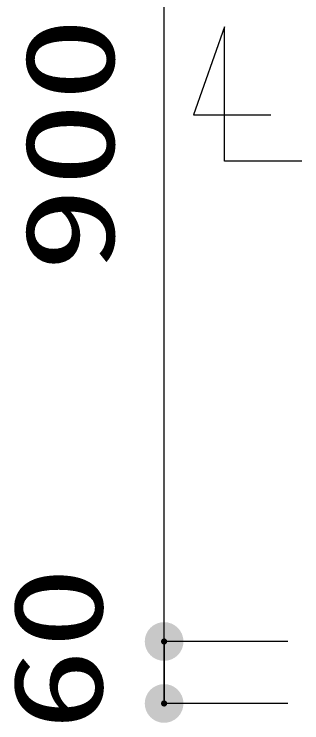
# Model space of a CAD drawing. Units: millimetres, scale not verified. Extents: x -9804 to 7514, y -6320 to 5758.
# Drawn here: x -7172 to -6893, y 479 to 1165 of the extents above; entities that cross this region are included whole.
import ezdxf
from ezdxf.enums import TextEntityAlignment as Align

# ---------------------------------------------------------------- set-up
doc = ezdxf.new("R2010")
doc.units = ezdxf.units.MM
doc.header["$LTSCALE"] = 30
doc.layers.add('0-1_KIKI', color=3, linetype='Continuous', lineweight=25)
doc.layers.add('0-6_SUNPO', color=7, linetype='Continuous', lineweight=25)
doc.styles.add('ＭＳ ゴシック', font='')
doc.styles.get('ＭＳ ゴシック').set_extended_font_data('MS Gothic')

msp = doc.modelspace()

# ---------------------------------------------------------------- linework, layer by layer
at = {"layer": '0-1_KIKI'}
msp.add_lwpolyline([(-6892.92, 1022.95), (-6967.92, 1022.95), (-6967.92, 1152.95), (-6997.92, 1067.95), (-6922.92, 1067.95)], dxfattribs=at)
at = {"layer": '0-6_SUNPO', "color": 4}
for p, q in [((-7026.34, 557.95), (-7026.34, 1457.95)), ((-7026.34, 557.95), (-7026.34, 1457.95)), ((-7026.34, 557.95), (-7026.34, 497.95)), ((-6906.34, 557.95), (-7026.34, 557.95)), ((-7026.34, 497.95), (-7026.34, 557.95)), ((-6906.34, 557.95), (-7026.34, 557.95)), ((-6906.34, 497.95), (-7026.34, 497.95))]:
    msp.add_line(p, q, dxfattribs=at)
at = {"layer": '0-6_SUNPO'}
for points in [[(-7026.34, 576.7), (-7026.34, 557.95), (-7030, 576.34)], [(-7026.34, 576.7), (-7026.34, 557.95), (-7030, 576.34)], [(-7022.69, 576.34), (-7026.34, 557.95), (-7026.34, 576.7)], [(-7022.69, 576.34), (-7026.34, 557.95), (-7026.34, 576.7)], [(-7039.6, 571.21), (-7026.34, 557.95), (-7041.93, 568.37)], [(-7039.6, 571.21), (-7026.34, 557.95), (-7041.93, 568.37)], [(-7036.76, 573.54), (-7026.34, 557.95), (-7039.6, 571.21)], [(-7036.76, 573.54), (-7026.34, 557.95), (-7039.6, 571.21)], [(-7033.52, 575.28), (-7026.34, 557.95), (-7036.76, 573.54)], [(-7033.52, 575.28), (-7026.34, 557.95), (-7036.76, 573.54)], [(-7030, 576.34), (-7026.34, 557.95), (-7033.52, 575.28)], [(-7030, 576.34), (-7026.34, 557.95), (-7033.52, 575.28)], [(-7019.17, 575.28), (-7026.34, 557.95), (-7022.69, 576.34)], [(-7019.17, 575.28), (-7026.34, 557.95), (-7022.69, 576.34)], [(-7015.93, 573.54), (-7026.34, 557.95), (-7019.17, 575.28)], [(-7015.93, 573.54), (-7026.34, 557.95), (-7019.17, 575.28)], [(-7013.09, 571.21), (-7026.34, 557.95), (-7015.93, 573.54)], [(-7013.09, 571.21), (-7026.34, 557.95), (-7015.93, 573.54)], [(-7010.75, 568.37), (-7026.34, 557.95), (-7013.09, 571.21)], [(-7010.75, 568.37), (-7026.34, 557.95), (-7013.09, 571.21)], [(-7043.67, 565.13), (-7026.34, 557.95), (-7044.73, 561.61)], [(-7043.67, 565.13), (-7026.34, 557.95), (-7044.73, 561.61)], [(-7041.93, 568.37), (-7026.34, 557.95), (-7043.67, 565.13)], [(-7041.93, 568.37), (-7026.34, 557.95), (-7043.67, 565.13)], [(-7009.02, 565.13), (-7026.34, 557.95), (-7010.75, 568.37)], [(-7009.02, 565.13), (-7026.34, 557.95), (-7010.75, 568.37)], [(-7007.95, 561.61), (-7026.34, 557.95), (-7009.02, 565.13)], [(-7007.95, 561.61), (-7026.34, 557.95), (-7009.02, 565.13)], [(-7044.73, 561.61), (-7026.34, 557.95), (-7045.09, 557.95)], [(-7044.73, 561.61), (-7026.34, 557.95), (-7045.09, 557.95)], [(-7045.09, 557.95), (-7026.34, 557.95), (-7044.73, 554.3)], [(-7045.09, 557.95), (-7026.34, 557.95), (-7044.73, 554.3)], [(-7044.73, 554.3), (-7026.34, 557.95), (-7043.67, 550.78)], [(-7044.73, 554.3), (-7026.34, 557.95), (-7043.67, 550.78)], [(-7043.67, 550.78), (-7026.34, 557.95), (-7041.93, 547.54)], [(-7043.67, 550.78), (-7026.34, 557.95), (-7041.93, 547.54)], [(-7041.93, 547.54), (-7026.34, 557.95), (-7039.6, 544.7)], [(-7041.93, 547.54), (-7026.34, 557.95), (-7039.6, 544.7)], [(-7039.6, 544.7), (-7026.34, 557.95), (-7036.76, 542.36)], [(-7039.6, 544.7), (-7026.34, 557.95), (-7036.76, 542.36)], [(-7036.76, 542.36), (-7026.34, 557.95), (-7033.52, 540.63)], [(-7036.76, 542.36), (-7026.34, 557.95), (-7033.52, 540.63)], [(-7033.52, 540.63), (-7026.34, 557.95), (-7030, 539.56)], [(-7033.52, 540.63), (-7026.34, 557.95), (-7030, 539.56)], [(-7030, 539.56), (-7026.34, 557.95), (-7026.34, 539.2)], [(-7030, 539.56), (-7026.34, 557.95), (-7026.34, 539.2)], [(-7007.59, 557.95), (-7026.34, 557.95), (-7007.95, 561.61)], [(-7007.59, 557.95), (-7026.34, 557.95), (-7007.95, 561.61)], [(-7026.34, 539.2), (-7026.34, 557.95), (-7022.69, 539.56)], [(-7022.69, 539.56), (-7026.34, 557.95), (-7019.17, 540.63)], [(-7019.17, 540.63), (-7026.34, 557.95), (-7015.93, 542.36)], [(-7015.93, 542.36), (-7026.34, 557.95), (-7013.09, 544.7)], [(-7013.09, 544.7), (-7026.34, 557.95), (-7010.75, 547.54)], [(-7010.75, 547.54), (-7026.34, 557.95), (-7009.02, 550.78)], [(-7009.02, 550.78), (-7026.34, 557.95), (-7007.95, 554.3)], [(-7007.95, 554.3), (-7026.34, 557.95), (-7007.59, 557.95)], [(-7026.34, 539.2), (-7026.34, 557.95), (-7022.69, 539.56)], [(-7022.69, 539.56), (-7026.34, 557.95), (-7019.17, 540.63)], [(-7019.17, 540.63), (-7026.34, 557.95), (-7015.93, 542.36)], [(-7015.93, 542.36), (-7026.34, 557.95), (-7013.09, 544.7)], [(-7013.09, 544.7), (-7026.34, 557.95), (-7010.75, 547.54)], [(-7010.75, 547.54), (-7026.34, 557.95), (-7009.02, 550.78)], [(-7009.02, 550.78), (-7026.34, 557.95), (-7007.95, 554.3)], [(-7007.95, 554.3), (-7026.34, 557.95), (-7007.59, 557.95)], [(-7033.52, 515.28), (-7026.34, 497.95), (-7036.76, 513.54)], [(-7030, 516.34), (-7026.34, 497.95), (-7033.52, 515.28)], [(-7026.34, 516.7), (-7026.34, 497.95), (-7030, 516.34)], [(-7022.69, 516.34), (-7026.34, 497.95), (-7026.34, 516.7)], [(-7019.17, 515.28), (-7026.34, 497.95), (-7022.69, 516.34)], [(-7015.93, 513.54), (-7026.34, 497.95), (-7019.17, 515.28)], [(-7041.93, 508.37), (-7026.34, 497.95), (-7043.67, 505.13)], [(-7039.6, 511.21), (-7026.34, 497.95), (-7041.93, 508.37)], [(-7036.76, 513.54), (-7026.34, 497.95), (-7039.6, 511.21)], [(-7013.09, 511.21), (-7026.34, 497.95), (-7015.93, 513.54)], [(-7010.75, 508.37), (-7026.34, 497.95), (-7013.09, 511.21)], [(-7009.02, 505.13), (-7026.34, 497.95), (-7010.75, 508.37)], [(-7044.73, 501.61), (-7026.34, 497.95), (-7045.09, 497.95)], [(-7043.67, 505.13), (-7026.34, 497.95), (-7044.73, 501.61)], [(-7007.95, 501.61), (-7026.34, 497.95), (-7009.02, 505.13)], [(-7007.59, 497.95), (-7026.34, 497.95), (-7007.95, 501.61)], [(-7045.09, 497.95), (-7026.34, 497.95), (-7044.73, 494.3)], [(-7044.73, 494.3), (-7026.34, 497.95), (-7043.67, 490.78)], [(-7043.67, 490.78), (-7026.34, 497.95), (-7041.93, 487.54)], [(-7041.93, 487.54), (-7026.34, 497.95), (-7039.6, 484.7)], [(-7039.6, 484.7), (-7026.34, 497.95), (-7036.76, 482.36)], [(-7036.76, 482.36), (-7026.34, 497.95), (-7033.52, 480.63)], [(-7033.52, 480.63), (-7026.34, 497.95), (-7030, 479.56)], [(-7030, 479.56), (-7026.34, 497.95), (-7026.34, 479.2)], [(-7026.34, 479.2), (-7026.34, 497.95), (-7022.69, 479.56)], [(-7022.69, 479.56), (-7026.34, 497.95), (-7019.17, 480.63)], [(-7019.17, 480.63), (-7026.34, 497.95), (-7015.93, 482.36)], [(-7015.93, 482.36), (-7026.34, 497.95), (-7013.09, 484.7)], [(-7013.09, 484.7), (-7026.34, 497.95), (-7010.75, 487.54)], [(-7010.75, 487.54), (-7026.34, 497.95), (-7009.02, 490.78)], [(-7009.02, 490.78), (-7026.34, 497.95), (-7007.95, 494.3)], [(-7007.95, 494.3), (-7026.34, 497.95), (-7007.59, 497.95)]]:
    msp.add_solid(points, dxfattribs=at)
at = {"layer": '0-6_SUNPO', "color": 4}
for points in [[(-7029.3, 558.48), (-7026.34, 557.95), (-7029.34, 557.95)], [(-7029.3, 558.48), (-7026.34, 557.95), (-7029.34, 557.95)], [(-7029.34, 557.95), (-7026.34, 557.95), (-7029.3, 557.43)], [(-7029.34, 557.95), (-7026.34, 557.95), (-7029.3, 557.43)], [(-7029.16, 558.98), (-7026.34, 557.95), (-7029.3, 558.48)], [(-7029.16, 558.98), (-7026.34, 557.95), (-7029.3, 558.48)], [(-7029.3, 557.43), (-7026.34, 557.95), (-7029.16, 556.93)], [(-7029.3, 557.43), (-7026.34, 557.95), (-7029.16, 556.93)], [(-7028.94, 559.45), (-7026.34, 557.95), (-7029.16, 558.98)], [(-7028.94, 559.45), (-7026.34, 557.95), (-7029.16, 558.98)], [(-7029.16, 556.93), (-7026.34, 557.95), (-7028.94, 556.45)], [(-7029.16, 556.93), (-7026.34, 557.95), (-7028.94, 556.45)], [(-7028.64, 559.88), (-7026.34, 557.95), (-7028.94, 559.45)], [(-7028.64, 559.88), (-7026.34, 557.95), (-7028.94, 559.45)], [(-7028.94, 556.45), (-7026.34, 557.95), (-7028.64, 556.03)], [(-7028.94, 556.45), (-7026.34, 557.95), (-7028.64, 556.03)], [(-7028.27, 560.25), (-7026.34, 557.95), (-7028.64, 559.88)], [(-7028.27, 560.25), (-7026.34, 557.95), (-7028.64, 559.88)], [(-7028.64, 556.03), (-7026.34, 557.95), (-7028.27, 555.66)], [(-7028.64, 556.03), (-7026.34, 557.95), (-7028.27, 555.66)], [(-7027.84, 560.55), (-7026.34, 557.95), (-7028.27, 560.25)], [(-7027.84, 560.55), (-7026.34, 557.95), (-7028.27, 560.25)], [(-7028.27, 555.66), (-7026.34, 557.95), (-7027.84, 555.36)], [(-7028.27, 555.66), (-7026.34, 557.95), (-7027.84, 555.36)], [(-7027.37, 560.77), (-7026.34, 557.95), (-7027.84, 560.55)], [(-7027.37, 560.77), (-7026.34, 557.95), (-7027.84, 560.55)], [(-7027.84, 555.36), (-7026.34, 557.95), (-7027.37, 555.14)], [(-7027.84, 555.36), (-7026.34, 557.95), (-7027.37, 555.14)], [(-7026.87, 560.91), (-7026.34, 557.95), (-7027.37, 560.77)], [(-7026.87, 560.91), (-7026.34, 557.95), (-7027.37, 560.77)], [(-7027.37, 555.14), (-7026.34, 557.95), (-7026.87, 555)], [(-7027.37, 555.14), (-7026.34, 557.95), (-7026.87, 555)], [(-7026.34, 560.95), (-7026.34, 557.95), (-7026.87, 560.91)], [(-7026.34, 560.95), (-7026.34, 557.95), (-7026.87, 560.91)], [(-7026.87, 555), (-7026.34, 557.95), (-7026.34, 554.95)], [(-7026.87, 555), (-7026.34, 557.95), (-7026.34, 554.95)], [(-7025.82, 560.91), (-7026.34, 557.95), (-7026.34, 560.95)], [(-7025.82, 560.91), (-7026.34, 557.95), (-7026.34, 560.95)], [(-7025.32, 560.77), (-7026.34, 557.95), (-7025.82, 560.91)], [(-7025.32, 560.77), (-7026.34, 557.95), (-7025.82, 560.91)], [(-7024.84, 560.55), (-7026.34, 557.95), (-7025.32, 560.77)], [(-7024.84, 560.55), (-7026.34, 557.95), (-7025.32, 560.77)], [(-7024.42, 560.25), (-7026.34, 557.95), (-7024.84, 560.55)], [(-7024.42, 560.25), (-7026.34, 557.95), (-7024.84, 560.55)], [(-7024.05, 559.88), (-7026.34, 557.95), (-7024.42, 560.25)], [(-7024.05, 559.88), (-7026.34, 557.95), (-7024.42, 560.25)], [(-7023.75, 559.45), (-7026.34, 557.95), (-7024.05, 559.88)], [(-7023.75, 559.45), (-7026.34, 557.95), (-7024.05, 559.88)], [(-7023.53, 558.98), (-7026.34, 557.95), (-7023.75, 559.45)], [(-7023.53, 558.98), (-7026.34, 557.95), (-7023.75, 559.45)], [(-7023.39, 558.48), (-7026.34, 557.95), (-7023.53, 558.98)], [(-7023.39, 558.48), (-7026.34, 557.95), (-7023.53, 558.98)], [(-7023.34, 557.95), (-7026.34, 557.95), (-7023.39, 558.48)], [(-7023.34, 557.95), (-7026.34, 557.95), (-7023.39, 558.48)], [(-7026.34, 554.95), (-7026.34, 557.95), (-7025.82, 555)], [(-7025.82, 555), (-7026.34, 557.95), (-7025.32, 555.14)], [(-7025.32, 555.14), (-7026.34, 557.95), (-7024.84, 555.36)], [(-7024.84, 555.36), (-7026.34, 557.95), (-7024.42, 555.66)], [(-7024.42, 555.66), (-7026.34, 557.95), (-7024.05, 556.03)], [(-7024.05, 556.03), (-7026.34, 557.95), (-7023.75, 556.45)], [(-7023.75, 556.45), (-7026.34, 557.95), (-7023.53, 556.93)], [(-7023.53, 556.93), (-7026.34, 557.95), (-7023.39, 557.43)], [(-7023.39, 557.43), (-7026.34, 557.95), (-7023.34, 557.95)], [(-7026.34, 554.95), (-7026.34, 557.95), (-7025.82, 555)], [(-7025.82, 555), (-7026.34, 557.95), (-7025.32, 555.14)], [(-7025.32, 555.14), (-7026.34, 557.95), (-7024.84, 555.36)], [(-7024.84, 555.36), (-7026.34, 557.95), (-7024.42, 555.66)], [(-7024.42, 555.66), (-7026.34, 557.95), (-7024.05, 556.03)], [(-7024.05, 556.03), (-7026.34, 557.95), (-7023.75, 556.45)], [(-7023.75, 556.45), (-7026.34, 557.95), (-7023.53, 556.93)], [(-7023.53, 556.93), (-7026.34, 557.95), (-7023.39, 557.43)], [(-7023.39, 557.43), (-7026.34, 557.95), (-7023.34, 557.95)], [(-7026.87, 500.91), (-7026.34, 497.95), (-7027.37, 500.77)], [(-7026.34, 500.95), (-7026.34, 497.95), (-7026.87, 500.91)], [(-7025.82, 500.91), (-7026.34, 497.95), (-7026.34, 500.95)], [(-7025.32, 500.77), (-7026.34, 497.95), (-7025.82, 500.91)], [(-7029.3, 498.48), (-7026.34, 497.95), (-7029.34, 497.95)], [(-7029.34, 497.95), (-7026.34, 497.95), (-7029.3, 497.43)], [(-7029.16, 498.98), (-7026.34, 497.95), (-7029.3, 498.48)], [(-7029.3, 497.43), (-7026.34, 497.95), (-7029.16, 496.93)], [(-7028.94, 499.45), (-7026.34, 497.95), (-7029.16, 498.98)], [(-7029.16, 496.93), (-7026.34, 497.95), (-7028.94, 496.45)], [(-7028.64, 499.88), (-7026.34, 497.95), (-7028.94, 499.45)], [(-7028.94, 496.45), (-7026.34, 497.95), (-7028.64, 496.03)], [(-7028.27, 500.25), (-7026.34, 497.95), (-7028.64, 499.88)], [(-7028.64, 496.03), (-7026.34, 497.95), (-7028.27, 495.66)], [(-7027.84, 500.55), (-7026.34, 497.95), (-7028.27, 500.25)], [(-7028.27, 495.66), (-7026.34, 497.95), (-7027.84, 495.36)], [(-7027.37, 500.77), (-7026.34, 497.95), (-7027.84, 500.55)], [(-7027.84, 495.36), (-7026.34, 497.95), (-7027.37, 495.14)], [(-7027.37, 495.14), (-7026.34, 497.95), (-7026.87, 495)], [(-7026.87, 495), (-7026.34, 497.95), (-7026.34, 494.95)], [(-7024.84, 500.55), (-7026.34, 497.95), (-7025.32, 500.77)], [(-7024.42, 500.25), (-7026.34, 497.95), (-7024.84, 500.55)], [(-7024.05, 499.88), (-7026.34, 497.95), (-7024.42, 500.25)], [(-7023.75, 499.45), (-7026.34, 497.95), (-7024.05, 499.88)], [(-7023.53, 498.98), (-7026.34, 497.95), (-7023.75, 499.45)], [(-7023.39, 498.48), (-7026.34, 497.95), (-7023.53, 498.98)], [(-7023.34, 497.95), (-7026.34, 497.95), (-7023.39, 498.48)], [(-7026.34, 494.95), (-7026.34, 497.95), (-7025.82, 495)], [(-7025.82, 495), (-7026.34, 497.95), (-7025.32, 495.14)], [(-7025.32, 495.14), (-7026.34, 497.95), (-7024.84, 495.36)], [(-7024.84, 495.36), (-7026.34, 497.95), (-7024.42, 495.66)], [(-7024.42, 495.66), (-7026.34, 497.95), (-7024.05, 496.03)], [(-7024.05, 496.03), (-7026.34, 497.95), (-7023.75, 496.45)], [(-7023.75, 496.45), (-7026.34, 497.95), (-7023.53, 496.93)], [(-7023.53, 496.93), (-7026.34, 497.95), (-7023.39, 497.43)], [(-7023.39, 497.43), (-7026.34, 497.95), (-7023.34, 497.95)]]:
    msp.add_solid(points, dxfattribs=at)

# ---------------------------------------------------------------- texts
at = {"layer": '0-6_SUNPO', "color": 3, "style": 'ＭＳ ゴシック'}
for s, width, p in [('900', 1.4, (-7048.84, 915.38)), ('60', 1.35, (-7060.09, 471.38))]:
    msp.add_text(s, height=86.59, rotation=90, dxfattribs=dict(at, width=width)).set_placement(p, align=Align.BOTTOM_LEFT)

doc.saveas('drawing.dxf')
